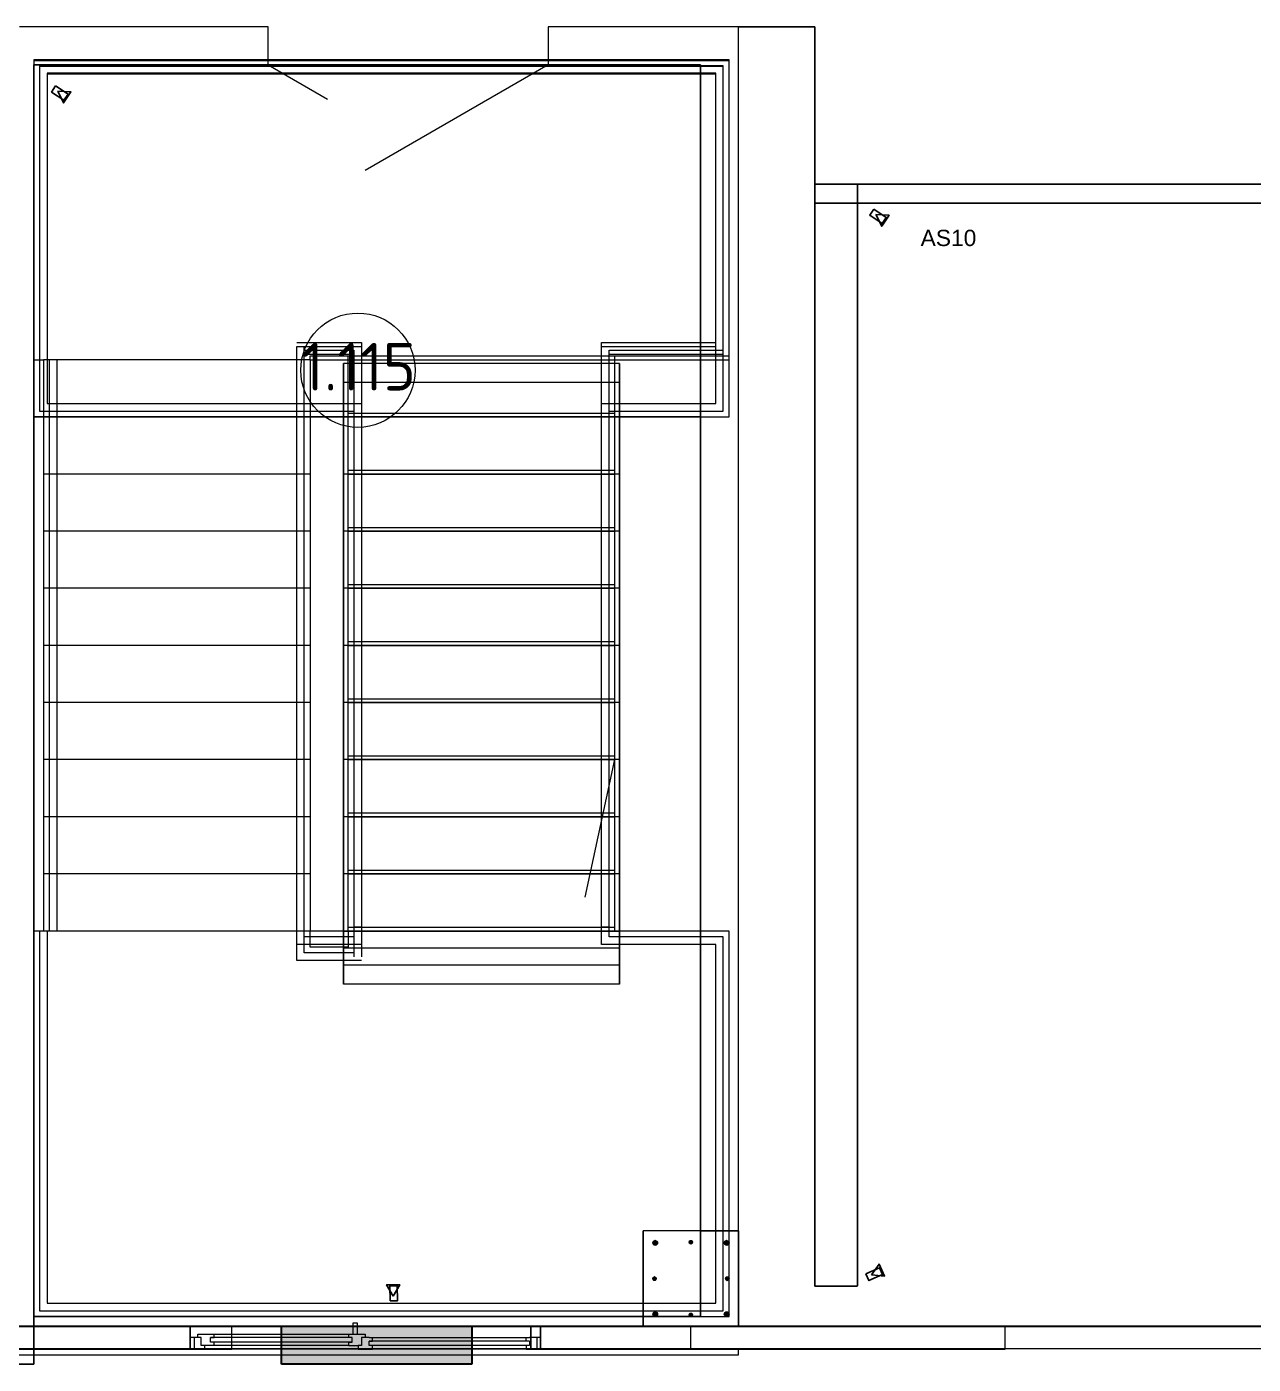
# Model space of a CAD drawing. Header units: millimetres. Extents: x -324727 to -241623, y -397163 to -324471.
# Drawn here: x -297305 to -290864, y -362123 to -355098 of the extents above; entities that cross this region are included whole.
import ezdxf

# ---------------------------------------------------------------- set-up
doc = ezdxf.new("R2010")
doc.units = ezdxf.units.MM
doc.linetypes.add('Сверху', pattern=[3.96875, 2.38125, -1.5875])
for name, color, linetype, lineweight in [('_ Окна', 7, 'Continuous', 18), ('Арматура', 7, 'Continuous', 9), ('Двери', 7, 'Continuous', 9), ('Лестницы', 7, 'Continuous', 9), ('Марки помещений', 7, 'Continuous', 18), ('Несущие колонны', 7, 'Continuous', 9), ('Обобщенные модели', 7, 'Continuous', 9), ('Ограждение', 7, 'Continuous', 9), ('Окна', 7, 'Continuous', 9), ('Перекрытие', 7, 'Continuous', 9), ('Стены внутренние', 7, 'Continuous', 9), ('Стены наружные', 7, 'Continuous', 9), ('Части', 7, 'Continuous', 9)]:
    doc.layers.add(name, color=color, linetype=linetype, lineweight=lineweight)
doc.layers.add('СКУД', color=210, linetype='Continuous')
doc.styles.add('GOST Common_2', font='GOST Common.ttf', dxfattribs={"height": 250})
doc.styles.get("Standard").update_dxf_attribs({"font": 'arial.ttf'})
doc.dimstyles.new('ISO-25', dxfattribs={"dimtxt": 2.5, "dimasz": 2.5, "dimexe": 1.25, "dimexo": 0.625, "dimtad": 1, "dimtxsty": 'Standard', "dimcen": 2.5, "dimadec": 0, "dimazin": 0, "dimtfac": 1, "dimtmove": 0, "dimatfit": 3, "dimfxl": 1, "dimarcsym": 0})

# ---------------------------------------------------------------- blocks, each defined once
blk = doc.blocks.new('Металлические противопожарные дверные блоки двупольные - 2100х1470_EI30_ правая-4867585-АБЧ на отметке _8_100')
at = {"layer": 'Двери', "lineweight": 18}
for p, q in [((-735, 100), (226.3, 655)), ((735, 100), (423.2, 280))]:
    blk.add_line(p, q, dxfattribs=at)
blk = doc.blocks.new('Ограждение - Ограждение-5077671-АБЧ на отметке _8_100')
at = {"layer": 'Ограждение'}
for p, q in [((270746.3, 43370), (270746.3, 41555.4)), ((274336.3, 43370), (270746.3, 43370)), ((270746.3, 43370), (270746.3, 42123.9)), ((274336.3, 43370), (270746.3, 43370)), ((270746.3, 43365.4), (270746.3, 42123.9)), ((274336.3, 43365.4), (270746.3, 43365.4)), ((274336.3, 41555.4), (274336.3, 43370)), ((274336.3, 41855.4), (274336.3, 43370)), ((274336.3, 41875.4), (274336.3, 43365.4)), ((270786.3, 43330), (270786.3, 41595.4)), ((274296.3, 43330), (270786.3, 43330)), ((270786.3, 43330), (270786.3, 42123.9)), ((274296.3, 43330), (270786.3, 43330)), ((270786.3, 43325.4), (270786.3, 42123.9)), ((274296.3, 43325.4), (270786.3, 43325.4)), ((274296.3, 41595.4), (274296.3, 43330)), ((274296.3, 41895.4), (274296.3, 43330)), ((274296.3, 41915.4), (274296.3, 43325.4)), ((270746.3, 42123.9), (270746.3, 41825.4)), ((270746.3, 42123.9), (270746.3, 41825.4)), ((270786.3, 42123.9), (270786.3, 41825.4)), ((270786.3, 42123.9), (270786.3, 41825.4)), ((272096.3, 41915.4), (272436.3, 41915.4)), ((272096.3, 41825.4), (272096.3, 41895.4)), ((272096.3, 41895.4), (272436.3, 41895.4)), ((272096.3, 38825.4), (272096.3, 41895.4)), ((272136.3, 41825.4), (272136.3, 41895.4)), ((272136.3, 41875.4), (272396.3, 41875.4)), ((272396.3, 41875.4), (272396.3, 41845.4)), ((272436.3, 41915.4), (272436.3, 41845.4)), ((272436.3, 41895.4), (272436.3, 41825.4)), ((273696.3, 41915.4), (274296.3, 41915.4)), ((273696.3, 41845.4), (273696.3, 41915.4)), ((273696.3, 41895.4), (274296.3, 41895.4)), ((273696.3, 41825.4), (273696.3, 41895.4)), ((273736.3, 41875.4), (274336.3, 41875.4)), ((273736.3, 41845.4), (273736.3, 41875.4)), ((270796.3, 41825.4), (270796.3, 38825.4)), ((270796.3, 41825.4), (270796.3, 38825.4)), ((270836.3, 41825.4), (270836.3, 38825.4)), ((270836.3, 41825.4), (270836.3, 38825.4)), ((272096.3, 38825.4), (272096.3, 41825.4)), ((272136.3, 41855.4), (272396.3, 41855.4)), ((272136.3, 38825.4), (272136.3, 41855.4)), ((272136.3, 38825.4), (272136.3, 41825.4)), ((272396.3, 41855.4), (272396.3, 41825.4)), ((272396.3, 41845.4), (272396.3, 38845.4)), ((272396.3, 41825.4), (272396.3, 38795.4)), ((272436.3, 41845.4), (272436.3, 38845.4)), ((272436.3, 41825.4), (272436.3, 38755.4)), ((273696.3, 38845.4), (273696.3, 41845.4)), ((273696.3, 38755.4), (273696.3, 41825.4)), ((273736.3, 41855.4), (274336.3, 41855.4)), ((273736.3, 41825.4), (273736.3, 41855.4)), ((273736.3, 38845.4), (273736.3, 41845.4)), ((273736.3, 38795.4), (273736.3, 41825.4)), ((270786.3, 41595.4), (272436.3, 41595.4)), ((272436.3, 41595.4), (272436.3, 41525.4)), ((273696.3, 41595.4), (274296.3, 41595.4)), ((273696.3, 41525.4), (273696.3, 41595.4)), ((270746.3, 41555.4), (272396.3, 41555.4)), ((272396.3, 41555.4), (272396.3, 41525.4)), ((272396.3, 41525.4), (272396.3, 38825.4)), ((272436.3, 41525.4), (272436.3, 38825.4)), ((273696.3, 38755.4), (273696.3, 41525.4)), ((273736.3, 41555.4), (274336.3, 41555.4)), ((273736.3, 41525.4), (273736.3, 41555.4)), ((273736.3, 38795.4), (273736.3, 41525.4)), ((270746.3, 38825.4), (270746.3, 36830)), ((270746.3, 38825.4), (270746.3, 36830)), ((270786.3, 38825.4), (270786.3, 36870)), ((270786.3, 38825.4), (270786.3, 36870)), ((272096.3, 38755.4), (272096.3, 38825.4)), ((272096.3, 38670), (272096.3, 38825.4)), ((272136.3, 38795.4), (272136.3, 38825.4)), ((272136.3, 38710), (272136.3, 38825.4)), ((272396.3, 38795.4), (272136.3, 38795.4)), ((272436.3, 38845.4), (272396.3, 38845.4)), ((272396.3, 38825.4), (272396.3, 38690)), ((272436.3, 38825.4), (272436.3, 38690)), ((273736.3, 38845.4), (273696.3, 38845.4)), ((274336.3, 38795.4), (273736.3, 38795.4)), ((274336.3, 38795.4), (273736.3, 38795.4)), ((274336.3, 36830), (274336.3, 38795.4)), ((274336.3, 36830), (274336.3, 38795.4)), ((272436.3, 38755.4), (272096.3, 38755.4)), ((272396.3, 38710), (272136.3, 38710)), ((274296.3, 38755.4), (273696.3, 38755.4)), ((274296.3, 38755.4), (273696.3, 38755.4)), ((274296.3, 36870), (274296.3, 38755.4)), ((274296.3, 36870), (274296.3, 38755.4)), ((272436.3, 38670), (272096.3, 38670)), ((270746.3, 36830), (274336.3, 36830)), ((270746.3, 36830), (274336.3, 36830)), ((270786.3, 36870), (274296.3, 36870)), ((270786.3, 36870), (274296.3, 36870))]:
    blk.add_line(p, q, dxfattribs=at)
blk = doc.blocks.new('окна_rehau_двупольное - ОК_1500х1800 _створка поворотно-откидная и глухое_-6071451-АБЧ на отметке _8_100')
at = {"layer": '_ Окна'}
for p, q in [((-844, 60), (-920, 60)), ((-920, 60), (-920, 0)), ((-920, 0), (-862, 0)), ((-862, 18), (-862, 42)), ((-862, 42), (-844, 42)), ((-862, 18), (-862, 42)), ((-862, 42), (-20, 42)), ((-862, 18), (-20, 18)), ((-862, 18), (-844, 18)), ((-844, 0), (-862, 0)), ((-844, 42), (-844, 60)), ((-844, 18), (-844, 0)), ((38, 60), (-38, 60)), ((-38, 60), (-38, 42)), ((-38, 42), (-20, 42)), ((-38, 18), (-38, 0)), ((-20, 18), (-38, 18)), ((-20, 0), (-38, 0)), ((-20, 42), (-20, 18)), ((-20, 42), (-20, 18)), ((-20, 0), (20, 0)), ((2, -18), (2, 0)), ((2, 0), (20, 0)), ((20, 18), (20, 42)), ((20, 42), (38, 42)), ((20, 0), (20, 42)), ((38, 42), (38, 60)), ((87, 42), (38, 42)), ((69, 24), (69, 0)), ((87, 24), (69, 24)), ((69, 24), (813, 24)), ((69, 0), (87, 0)), ((69, 0), (813, 0)), ((87, 42), (87, 24)), ((87, 0), (87, -18)), ((795, 42), (795, 24)), ((795, 42), (844, 42)), ((795, 24), (813, 24)), ((795, 0), (795, -18)), ((813, 0), (795, 0)), ((813, 24), (813, 0)), ((844, 60), (844, 42)), ((920, 60), (844, 60)), ((844, 42), (862, 42)), ((862, 42), (862, 18)), ((862, 42), (862, 0)), ((862, 0), (920, 0)), ((862, 0), (880, 0)), ((880, 0), (880, -18)), ((920, 0), (920, 60)), ((87, -18), (2, -18)), ((880, -18), (795, -18))]:
    blk.add_line(p, q, dxfattribs=at)
at = {"layer": 'Окна'}
for p, q in [((-900, 0), (-900, 60)), ((-844, 60), (-38, 60)), ((-38, 0), (-844, 0)), ((38, 60), (844, 60)), ((87, 42), (795, 42)), ((900, 0), (900, 60)), ((43.5, -78), (43.5, -18)), ((63.5, -18), (63.5, -78)), ((795, -18), (87, -18)), ((63.5, -78), (43.5, -78))]:
    blk.add_line(p, q, dxfattribs=at)
blk = doc.blocks.new('ADSK_КолоннаНесущая_Бетон_Консоль_Крайняя_ГОСТ 25628-90 - 500х500-1786713-АБЧ на отметке _8_100')
at = {"layer": 'Несущие колонны'}
for p, q in [((250, 250), (-250, 250)), ((-250, 250), (-250, -250)), ((-250, 250), (-250, -250)), ((250, 250), (-250, 250)), ((250, -250), (250, 250)), ((250, 250), (250, -250)), ((-250, -250), (250, -250)), ((-250, -250), (250, -250))]:
    blk.add_line(p, q, dxfattribs=at)
blk = doc.blocks.new('Лестницы 3 - Лестницы 1-1749915-АБЧ на отметке _8_100')
at = {"layer": 'Лестницы'}
for p, q in [((278341.3, 41545.4), (278341.3, 41825.4)), ((278341.3, 41825.4), (278341.3, 41725.4)), ((279791.3, 41825.4), (278341.3, 41825.4)), ((279791.3, 41825.4), (278341.3, 41825.4)), ((279791.3, 41725.4), (279791.3, 41825.4)), ((279791.3, 41825.4), (279791.3, 41545.4)), ((278341.3, 41725.4), (278341.3, 38755.4)), ((279791.3, 41725.4), (278341.3, 41725.4)), ((279791.3, 41725.4), (278341.3, 41725.4)), ((279791.3, 38755.4), (279791.3, 41725.4)), ((278341.3, 41245.4), (278341.3, 41545.4)), ((279791.3, 41545.4), (278341.3, 41545.4)), ((279791.3, 41545.4), (278341.3, 41545.4)), ((279791.3, 41545.4), (279791.3, 41245.4)), ((278341.3, 40945.4), (278341.3, 41245.4)), ((279791.3, 41245.4), (278341.3, 41245.4)), ((279791.3, 41245.4), (278341.3, 41245.4)), ((279791.3, 41245.4), (279791.3, 40945.4)), ((278341.3, 40645.4), (278341.3, 40945.4)), ((279791.3, 40945.4), (278341.3, 40945.4)), ((279791.3, 40945.4), (278341.3, 40945.4)), ((279791.3, 40945.4), (279791.3, 40645.4)), ((278341.3, 40345.4), (278341.3, 40645.4)), ((279791.3, 40645.4), (278341.3, 40645.4)), ((279791.3, 40645.4), (278341.3, 40645.4)), ((279791.3, 40645.4), (279791.3, 40345.4)), ((278341.3, 40045.4), (278341.3, 40345.4)), ((279791.3, 40345.4), (278341.3, 40345.4)), ((279791.3, 40345.4), (278341.3, 40345.4)), ((279791.3, 40345.4), (279791.3, 40045.4)), ((278341.3, 39745.4), (278341.3, 40045.4)), ((279791.3, 40045.4), (278341.3, 40045.4)), ((279791.3, 40045.4), (278341.3, 40045.4)), ((279791.3, 40045.4), (279791.3, 39745.4)), ((278341.3, 39445.4), (278341.3, 39745.4)), ((279791.3, 39745.4), (278341.3, 39745.4)), ((279791.3, 39745.4), (278341.3, 39745.4)), ((279791.3, 39745.4), (279791.3, 39445.4)), ((278341.3, 39145.4), (278341.3, 39445.4)), ((279791.3, 39445.4), (278341.3, 39445.4)), ((279791.3, 39445.4), (278341.3, 39445.4)), ((279791.3, 39445.4), (279791.3, 39145.4)), ((278341.3, 38845.4), (278341.3, 39145.4)), ((279791.3, 39145.4), (278341.3, 39145.4)), ((279791.3, 39145.4), (278341.3, 39145.4)), ((279791.3, 39145.4), (279791.3, 38845.4)), ((278341.3, 38565.4), (278341.3, 38845.4)), ((278341.3, 38845.4), (279791.3, 38845.4)), ((279791.3, 38845.4), (278341.3, 38845.4)), ((279791.3, 38845.4), (279791.3, 38565.4)), ((278341.3, 38755.4), (278341.3, 38665.4)), ((279791.3, 38755.4), (278341.3, 38755.4)), ((279791.3, 38665.4), (279791.3, 38755.4)), ((278341.3, 38665.4), (278341.3, 38565.4)), ((279791.3, 38665.4), (278341.3, 38665.4)), ((279791.3, 38665.4), (278341.3, 38665.4)), ((279791.3, 38565.4), (279791.3, 38665.4)), ((279791.3, 38565.4), (278341.3, 38565.4)), ((279791.3, 38565.4), (278341.3, 38565.4))]:
    blk.add_line(p, q, dxfattribs=at)
blk = doc.blocks.new('ADSK_ОтверстиеПрямоугольное_отУровня - Этаж 1_0_000-2237300-АБЧ на отметке _8_100')
at = {"layer": 'Обобщенные модели'}
blk.add_hatch(color=256, dxfattribs=at).paths.add_polyline_path([(-379.7, 100), (-379.7, -100), (620.3, -100), (620.3, 100)])
at = {"layer": 'Обобщенные модели', "lineweight": 30}
for p, q in [((-379.7, -100), (-379.7, 100)), ((-379.7, 100), (620.3, 100)), ((620.3, 100), (620.3, -100)), ((620.3, -100), (-379.7, -100))]:
    blk.add_line(p, q, dxfattribs=at)
blk = doc.blocks.new('em_Марка_Помещение - Номер-3469094-АБЧ на отметке _8_100')
at = {"layer": 'Марки помещений'}
blk.add_circle((0, 0), 3, dxfattribs=at)
blk = doc.blocks.new('*D97')
at = {"color": 0, "lineweight": -2, "transparency": 16777216}
for p, q in [((-293166.4, -355925.5), (-292941.6, -355925.5)), ((-292942.8, -355928), (-292942.8, -361710.7)), ((-293166.4, -361713.2), (-292941.6, -361713.2))]:
    blk.add_line(p, q, dxfattribs=at)
at = {"color": 0, "transparency": 16777216}
for points in [[(-292943.2, -355928), (-292942.4, -355928), (-292942.8, -355925.5)], [(-292943.2, -361710.7), (-292942.4, -361710.7), (-292942.8, -361713.2)]]:
    blk.add_solid(points, dxfattribs=at)
at = {"layer": 'Defpoints', "color": 0, "transparency": 16777216}
for p in [(-293167, -355925.5), (-293167, -361713.2), (-292942.8, -361713.2)]:
    blk.add_point(p, dxfattribs=at)
at = {"color": 0, "transparency": 16777216, "insert": (-292944.9, -358819.3), "char_height": 2.5, "attachment_point": 5, "rotation": 90}
blk.add_mtext('5787,65', dxfattribs=at)

msp = doc.modelspace()

# ---------------------------------------------------------------- hatches: boundary and pattern name
at = {"layer": 'Арматура', "lineweight": 18, "true_color": 0xffbf00}
h = msp.add_hatch(color=40, dxfattribs=at)
edge = h.paths.add_edge_path()
edge.add_arc((-294004.502, -361485.476), 12.5, 0, 360)
for points in [[(-294004.502, -361497.976), (-293993.677, -361491.726), (-293993.677, -361479.226), (-294004.502, -361472.976), (-294015.328, -361479.226), (-294015.328, -361491.726)], [(-293629.502, -361497.976), (-293618.677, -361491.726), (-293618.677, -361479.226), (-293629.502, -361472.976), (-293640.328, -361479.226), (-293640.328, -361491.726)], [(-294004.502, -361872.976), (-293993.677, -361866.726), (-293993.677, -361854.226), (-294004.502, -361847.976), (-294015.328, -361854.226), (-294015.328, -361866.726)], [(-293635.752, -361871.302), (-293623.252, -361871.302), (-293617.003, -361860.476), (-293623.252, -361849.651), (-293635.752, -361849.651), (-293642.002, -361860.476)]]:
    msp.add_hatch(color=40, dxfattribs=at).paths.add_polyline_path(points)
at = {"layer": 'Арматура', "lineweight": 18, "true_color": 0x00751e}
h = msp.add_hatch(color=106, dxfattribs=at)
edge = h.paths.add_edge_path()
edge.add_arc((-293817.252, -361481.976), 9, 0, 360)
for points in [[(-293817.252, -361490.976), (-293808.693, -361484.757), (-293811.962, -361474.695), (-293822.543, -361474.695), (-293825.812, -361484.757)], [(-294013.293, -361680.667), (-294002.712, -361680.667), (-293999.443, -361670.605), (-294008.002, -361664.386), (-294016.562, -361670.605)], [(-293626.002, -361682.386), (-293617.443, -361676.167), (-293620.712, -361666.105), (-293631.293, -361666.105), (-293634.562, -361676.167)], [(-293817.252, -361872.976), (-293808.693, -361866.757), (-293811.962, -361856.695), (-293822.543, -361856.695), (-293825.812, -361866.757)]]:
    msp.add_hatch(color=106, dxfattribs=at).paths.add_polyline_path(points)
at = {"layer": 'Арматура', "lineweight": 18, "true_color": 0xffbf00}
h = msp.add_hatch(color=40, dxfattribs=at)
edge = h.paths.add_edge_path()
edge.add_arc((-293629.502, -361485.476), 12.5, 0, 360)
at = {"layer": 'Арматура', "lineweight": 18, "true_color": 0x00751e}
h = msp.add_hatch(color=106, dxfattribs=at)
edge = h.paths.add_edge_path()
edge.add_arc((-294008.002, -361673.386), 9, 0, 360)
h = msp.add_hatch(color=106, dxfattribs=at)
edge = h.paths.add_edge_path()
edge.add_arc((-293626.002, -361673.386), 9, 0, 360)
at = {"layer": 'Арматура', "lineweight": 18, "true_color": 0xffbf00}
h = msp.add_hatch(color=40, dxfattribs=at)
edge = h.paths.add_edge_path()
edge.add_arc((-294004.502, -361860.476), 12.5, 0, 360)
at = {"layer": 'Арматура', "lineweight": 18, "true_color": 0x00751e}
h = msp.add_hatch(color=106, dxfattribs=at)
edge = h.paths.add_edge_path()
edge.add_arc((-293817.252, -361863.976), 9, 0, 360)
at = {"layer": 'Арматура', "lineweight": 18, "true_color": 0xffbf00}
h = msp.add_hatch(color=40, dxfattribs=at)
edge = h.paths.add_edge_path()
edge.add_arc((-293629.502, -361860.476), 12.5, 0, 360)

# ---------------------------------------------------------------- linework, layer by layer
for p, q in [((-293567.003, -355098.376), (-293167.003, -355098.376)), ((-293167.003, -355098.376), (-293167.003, -361713.169)), ((-288592.176, -355925.515), (-293167.003, -355925.515)), ((-293167.003, -355925.515), (-293167.003, -355925.515, -100)), ((-293167.003, -355925.515, -100), (-293167.003, -356025.515, -100)), ((-293167.003, -356025.515, -100), (-286348.41, -356025.515, -100)), ((-293567.003, -361922.976), (-293567.003, -361922.976, 1500)), ((-293567.003, -361922.976, 1500), (-278637.495, -361922.976, 1500))]:
    msp.add_line(p, q)
at = {"layer": 'Арматура', "color": 40, "lineweight": 18, "true_color": 0xffbf00}
for p, q in [((-294004.502, -361472.976), (-294015.328, -361479.226)), ((-294015.328, -361479.226), (-294015.328, -361491.726)), ((-293993.677, -361479.226), (-294004.502, -361472.976)), ((-293993.677, -361491.726), (-293993.677, -361479.226)), ((-293629.502, -361472.976), (-293640.328, -361479.226)), ((-293640.328, -361479.226), (-293640.328, -361491.726)), ((-293618.677, -361479.226), (-293629.502, -361472.976)), ((-293618.677, -361491.726), (-293618.677, -361479.226)), ((-294015.328, -361491.726), (-294004.502, -361497.976)), ((-294004.502, -361497.976), (-293993.677, -361491.726)), ((-293640.328, -361491.726), (-293629.502, -361497.976)), ((-293629.502, -361497.976), (-293618.677, -361491.726)), ((-294004.502, -361847.976), (-294015.328, -361854.226)), ((-294015.328, -361854.226), (-294015.328, -361866.726)), ((-294015.328, -361866.726), (-294004.502, -361872.976)), ((-293993.677, -361854.226), (-294004.502, -361847.976)), ((-294004.502, -361872.976), (-293993.677, -361866.726)), ((-293993.677, -361866.726), (-293993.677, -361854.226)), ((-293635.752, -361849.651), (-293642.002, -361860.476)), ((-293642.002, -361860.476), (-293635.752, -361871.302)), ((-293623.252, -361849.651), (-293635.752, -361849.651)), ((-293635.752, -361871.302), (-293623.252, -361871.302)), ((-293617.003, -361860.476), (-293623.252, -361849.651)), ((-293623.252, -361871.302), (-293617.003, -361860.476))]:
    msp.add_line(p, q, dxfattribs=at)
at = {"layer": 'Арматура', "color": 106, "lineweight": 18, "true_color": 0x00751e}
for p, q in [((-293822.543, -361474.695), (-293825.812, -361484.757)), ((-293825.812, -361484.757), (-293817.252, -361490.976)), ((-293811.962, -361474.695), (-293822.543, -361474.695)), ((-293817.252, -361490.976), (-293808.693, -361484.757)), ((-293808.693, -361484.757), (-293811.962, -361474.695)), ((-294008.002, -361664.386), (-294016.562, -361670.605)), ((-294016.562, -361670.605), (-294013.293, -361680.667)), ((-294013.293, -361680.667), (-294002.712, -361680.667)), ((-293999.443, -361670.605), (-294008.002, -361664.386)), ((-294002.712, -361680.667), (-293999.443, -361670.605)), ((-293631.293, -361666.105), (-293634.562, -361676.167)), ((-293634.562, -361676.167), (-293626.002, -361682.386)), ((-293620.712, -361666.105), (-293631.293, -361666.105)), ((-293626.002, -361682.386), (-293617.443, -361676.167)), ((-293617.443, -361676.167), (-293620.712, -361666.105)), ((-293822.543, -361856.695), (-293825.812, -361866.757)), ((-293825.812, -361866.757), (-293817.252, -361872.976)), ((-293811.962, -361856.695), (-293822.543, -361856.695)), ((-293817.252, -361872.976), (-293808.693, -361866.757)), ((-293808.693, -361866.757), (-293811.962, -361856.695))]:
    msp.add_line(p, q, dxfattribs=at)
at = {"layer": 'Арматура', "color": 40, "lineweight": 18, "true_color": 0xffbf00}
for centre in [(-294004.502, -361485.476), (-293629.502, -361485.476), (-294004.502, -361860.476), (-293629.502, -361860.476)]:
    msp.add_circle(centre, 12.5, dxfattribs=at)
at = {"layer": 'Арматура', "color": 106, "lineweight": 18, "true_color": 0x00751e}
for centre in [(-293817.252, -361481.976), (-294008.002, -361673.386), (-293626.002, -361673.386), (-293817.252, -361863.976)]:
    msp.add_circle(centre, 9, dxfattribs=at)
at = {"layer": 'Лестницы'}
for p, q in [((-297267.002, -355272.976), (-297267.002, -357147.576)), ((-293617.003, -355272.976), (-297267.002, -355272.976)), ((-297267.002, -355272.976), (-297267.002, -356847.576)), ((-293617.003, -355272.976), (-297267.002, -355272.976)), ((-297267.002, -355277.576), (-297267.002, -356847.576)), ((-293617.003, -355277.576), (-297267.002, -355277.576)), ((-293617.003, -357147.576), (-293617.003, -355272.976)), ((-293617.003, -356847.576), (-293617.003, -355272.976)), ((-293617.003, -356827.576), (-293617.003, -355277.576)), ((-297267.002, -356847.576), (-297217.002, -356847.576)), ((-297267.002, -356847.576), (-297217.002, -356847.576)), ((-295817.002, -356847.576), (-297217.002, -356847.576)), ((-295817.002, -356847.576), (-297217.002, -356847.576)), ((-297217.002, -356847.576), (-297217.002, -357147.576)), ((-297217.002, -356847.576), (-297217.002, -357147.576)), ((-295817.002, -356827.576), (-295617.002, -356827.576)), ((-295817.002, -356847.576), (-295817.002, -356827.576)), ((-295817.002, -356847.576), (-295617.002, -356847.576)), ((-295817.002, -356847.576), (-295817.002, -357147.576)), ((-295817.002, -356847.576), (-295817.002, -357147.576)), ((-295617.002, -356827.576), (-294217.002, -356827.576)), ((-295617.002, -357127.576), (-295617.002, -356827.576)), ((-295617.002, -356847.576), (-294217.002, -356847.576)), ((-295617.002, -357147.576), (-295617.002, -356847.576)), ((-294217.002, -356827.576), (-293617.003, -356827.576)), ((-294217.002, -357127.576), (-294217.002, -356827.576)), ((-294217.002, -356847.576), (-293617.003, -356847.576)), ((-294217.002, -357147.576), (-294217.002, -356847.576)), ((-295617.002, -357427.576), (-295617.002, -357127.576)), ((-295617.002, -357127.576), (-294217.002, -357127.576)), ((-294217.002, -357427.576), (-294217.002, -357127.576)), ((-297267.002, -357147.576), (-295617.002, -357147.576)), ((-297217.002, -357147.576), (-297217.002, -357447.576)), ((-297217.002, -357147.576), (-297217.002, -357447.576)), ((-295817.002, -357147.576), (-297217.002, -357147.576)), ((-295817.002, -357147.576), (-297217.002, -357147.576)), ((-295817.002, -357147.576), (-295817.002, -357447.576)), ((-295817.002, -357147.576), (-295817.002, -357447.576)), ((-295617.002, -357147.576), (-294217.002, -357147.576)), ((-295617.002, -357447.576), (-295617.002, -357147.576)), ((-295617.002, -357447.576), (-295617.002, -357147.576)), ((-295617.002, -357147.576), (-294217.002, -357147.576)), ((-294217.002, -357147.576), (-293617.003, -357147.576)), ((-294217.002, -357447.576), (-294217.002, -357147.576)), ((-294217.002, -357447.576), (-294217.002, -357147.576)), ((-297217.002, -357447.576), (-297217.002, -357747.576)), ((-297217.002, -357447.576), (-297217.002, -357747.576)), ((-295817.002, -357447.576), (-297217.002, -357447.576)), ((-295817.002, -357447.576), (-297217.002, -357447.576)), ((-295817.002, -357447.576), (-295817.002, -357747.576)), ((-295817.002, -357447.576), (-295817.002, -357747.576)), ((-295617.002, -357727.576), (-295617.002, -357427.576)), ((-295617.002, -357427.576), (-294217.002, -357427.576)), ((-295617.002, -357747.576), (-295617.002, -357447.576)), ((-295617.002, -357747.576), (-295617.002, -357447.576)), ((-295617.002, -357447.576), (-294217.002, -357447.576)), ((-295617.002, -357447.576), (-294217.002, -357447.576)), ((-294217.002, -357727.576), (-294217.002, -357427.576)), ((-294217.002, -357747.576), (-294217.002, -357447.576)), ((-294217.002, -357747.576), (-294217.002, -357447.576)), ((-297217.002, -357747.576), (-297217.002, -358047.576)), ((-297217.002, -357747.576), (-297217.002, -358047.576)), ((-295817.002, -357747.576), (-297217.002, -357747.576)), ((-295817.002, -357747.576), (-297217.002, -357747.576)), ((-295817.002, -357747.576), (-295817.002, -358047.576)), ((-295817.002, -357747.576), (-295817.002, -358047.576)), ((-295617.002, -358027.576), (-295617.002, -357727.576)), ((-295617.002, -357727.576), (-294217.002, -357727.576)), ((-295617.002, -358047.576), (-295617.002, -357747.576)), ((-295617.002, -358047.576), (-295617.002, -357747.576)), ((-295617.002, -357747.576), (-294217.002, -357747.576)), ((-295617.002, -357747.576), (-294217.002, -357747.576)), ((-294217.002, -358027.576), (-294217.002, -357727.576)), ((-294217.002, -358047.576), (-294217.002, -357747.576)), ((-294217.002, -358047.576), (-294217.002, -357747.576)), ((-295617.002, -358327.576), (-295617.002, -358027.576)), ((-295617.002, -358027.576), (-294217.002, -358027.576)), ((-294217.002, -358327.576), (-294217.002, -358027.576)), ((-297217.002, -358047.576), (-297217.002, -358347.576)), ((-297217.002, -358047.576), (-297217.002, -358347.576)), ((-295817.002, -358047.576), (-297217.002, -358047.576)), ((-295817.002, -358047.576), (-297217.002, -358047.576)), ((-295817.002, -358047.576), (-295817.002, -358347.576)), ((-295817.002, -358047.576), (-295817.002, -358347.576)), ((-295617.002, -358347.576), (-295617.002, -358047.576)), ((-295617.002, -358347.576), (-295617.002, -358047.576)), ((-295617.002, -358047.576), (-294217.002, -358047.576)), ((-295617.002, -358047.576), (-294217.002, -358047.576)), ((-294217.002, -358347.576), (-294217.002, -358047.576)), ((-294217.002, -358347.576), (-294217.002, -358047.576)), ((-297217.002, -358347.576), (-297217.002, -358647.576)), ((-297217.002, -358347.576), (-297217.002, -358647.576)), ((-295817.002, -358347.576), (-297217.002, -358347.576)), ((-295817.002, -358347.576), (-297217.002, -358347.576)), ((-295817.002, -358347.576), (-295817.002, -358647.576)), ((-295817.002, -358347.576), (-295817.002, -358647.576)), ((-295617.002, -358627.576), (-295617.002, -358327.576)), ((-295617.002, -358327.576), (-294217.002, -358327.576)), ((-295617.002, -358647.576), (-295617.002, -358347.576)), ((-295617.002, -358647.576), (-295617.002, -358347.576)), ((-295617.002, -358347.576), (-294217.002, -358347.576)), ((-295617.002, -358347.576), (-294217.002, -358347.576)), ((-294217.002, -358627.576), (-294217.002, -358327.576)), ((-294217.002, -358647.576), (-294217.002, -358347.576)), ((-294217.002, -358647.576), (-294217.002, -358347.576)), ((-297217.002, -358647.576), (-297217.002, -358947.576)), ((-297217.002, -358647.576), (-297217.002, -358947.576)), ((-295817.002, -358647.576), (-297217.002, -358647.576)), ((-295817.002, -358647.576), (-297217.002, -358647.576)), ((-295817.002, -358647.576), (-295817.002, -358947.576)), ((-295817.002, -358647.576), (-295817.002, -358947.576)), ((-295617.002, -358927.576), (-295617.002, -358627.576)), ((-295617.002, -358627.576), (-294217.002, -358627.576)), ((-295617.002, -358947.576), (-295617.002, -358647.576)), ((-295617.002, -358947.576), (-295617.002, -358647.576)), ((-295617.002, -358647.576), (-294217.002, -358647.576)), ((-295617.002, -358647.576), (-294217.002, -358647.576)), ((-294217.002, -358927.576), (-294217.002, -358627.576)), ((-294217.002, -358947.576), (-294217.002, -358647.576)), ((-294217.002, -358947.576), (-294217.002, -358647.576)), ((-297217.002, -358947.576), (-297217.002, -359247.576)), ((-297217.002, -358947.576), (-297217.002, -359247.576)), ((-295817.002, -358947.576), (-297217.002, -358947.576)), ((-295817.002, -358947.576), (-297217.002, -358947.576)), ((-295817.002, -358947.576), (-295817.002, -359247.576)), ((-295817.002, -358947.576), (-295817.002, -359247.576)), ((-295617.002, -359227.576), (-295617.002, -358927.576)), ((-295617.002, -358927.576), (-294217.002, -358927.576)), ((-295617.002, -359247.576), (-295617.002, -358947.576)), ((-295617.002, -359247.576), (-295617.002, -358947.576)), ((-295617.002, -358947.576), (-294217.002, -358947.576)), ((-295617.002, -358947.576), (-294217.002, -358947.576)), ((-294371.728, -359669.487), (-294217.002, -358947.576)), ((-294371.728, -359669.487), (-294217.002, -358947.576)), ((-294217.002, -359227.576), (-294217.002, -358927.576)), ((-295617.002, -359527.576), (-295617.002, -359227.576)), ((-295617.002, -359227.576), (-294217.002, -359227.576)), ((-294217.002, -359527.576), (-294217.002, -359227.576)), ((-297217.002, -359247.576), (-297217.002, -359547.576)), ((-297217.002, -359247.576), (-297217.002, -359547.576)), ((-295817.002, -359247.576), (-297217.002, -359247.576)), ((-295817.002, -359247.576), (-297217.002, -359247.576)), ((-295817.002, -359247.576), (-295817.002, -359547.576)), ((-295817.002, -359247.576), (-295817.002, -359547.576)), ((-295617.002, -359547.576), (-295617.002, -359247.576)), ((-295617.002, -359547.576), (-295617.002, -359247.576)), ((-295617.002, -359247.576), (-294217.002, -359247.576)), ((-295617.002, -359247.576), (-294217.002, -359247.576)), ((-294217.002, -359547.576), (-294217.002, -359247.576)), ((-294217.002, -359547.576), (-294217.002, -359247.576)), ((-297217.002, -359547.576), (-297217.002, -359847.576)), ((-297217.002, -359547.576), (-297217.002, -359847.576)), ((-295817.002, -359547.576), (-297217.002, -359547.576)), ((-295817.002, -359547.576), (-297217.002, -359547.576)), ((-295817.002, -359547.576), (-295817.002, -359847.576)), ((-295817.002, -359547.576), (-295817.002, -359847.576)), ((-295617.002, -359827.576), (-295617.002, -359527.576)), ((-295617.002, -359527.576), (-294217.002, -359527.576)), ((-295617.002, -359847.576), (-295617.002, -359547.576)), ((-295617.002, -359847.576), (-295617.002, -359547.576)), ((-295617.002, -359547.576), (-294217.002, -359547.576)), ((-295617.002, -359547.576), (-294217.002, -359547.576)), ((-294217.002, -359827.576), (-294217.002, -359527.576)), ((-294217.002, -359847.576), (-294217.002, -359547.576)), ((-294217.002, -359847.576), (-294217.002, -359547.576)), ((-297267.002, -359847.576), (-297267.002, -361872.976)), ((-297217.002, -359847.576), (-297267.002, -359847.576)), ((-297267.002, -359847.576), (-297267.002, -361872.976)), ((-297217.002, -359847.576), (-297267.002, -359847.576)), ((-295817.002, -359847.576), (-297217.002, -359847.576)), ((-295817.002, -359847.576), (-297217.002, -359847.576)), ((-295817.002, -359932.976), (-295817.002, -359847.576)), ((-295617.002, -359847.576), (-295817.002, -359847.576)), ((-295617.002, -359827.576), (-294217.002, -359827.576)), ((-295617.002, -359847.576), (-295617.002, -359932.976)), ((-295617.002, -359847.576), (-294217.002, -359847.576)), ((-295617.002, -359847.576), (-294217.002, -359847.576)), ((-293617.003, -359847.576), (-294217.002, -359847.576)), ((-293617.003, -359847.576), (-294217.002, -359847.576)), ((-293617.003, -361872.976), (-293617.003, -359847.576)), ((-293617.003, -361872.976), (-293617.003, -359847.576)), ((-295617.002, -359932.976), (-295817.002, -359932.976)), ((-297267.002, -361872.976), (-293617.003, -361872.976)), ((-297267.002, -361872.976), (-293617.003, -361872.976))]:
    msp.add_line(p, q, dxfattribs=at)
at = {"layer": 'Лестницы', "linetype": 'Сверху'}
for p, q in [((-295817.002, -356847.576), (-297217.002, -356847.576)), ((-295817.002, -356847.576), (-297217.002, -356847.576)), ((-295617.002, -356827.576), (-294217.002, -356827.576)), ((-295617.002, -356847.576), (-294217.002, -356847.576)), ((-295617.002, -357127.576), (-294217.002, -357127.576)), ((-295817.002, -357147.576), (-297217.002, -357147.576)), ((-295817.002, -357147.576), (-297217.002, -357147.576)), ((-295617.002, -357147.576), (-294217.002, -357147.576)), ((-295617.002, -357147.576), (-294217.002, -357147.576)), ((-295817.002, -357447.576), (-297217.002, -357447.576)), ((-295817.002, -357447.576), (-297217.002, -357447.576)), ((-295617.002, -357427.576), (-294217.002, -357427.576)), ((-295617.002, -357447.576), (-294217.002, -357447.576)), ((-295617.002, -357447.576), (-294217.002, -357447.576)), ((-295817.002, -357747.576), (-297217.002, -357747.576)), ((-295817.002, -357747.576), (-297217.002, -357747.576)), ((-295617.002, -357727.576), (-294217.002, -357727.576)), ((-295617.002, -357747.576), (-294217.002, -357747.576)), ((-295617.002, -357747.576), (-294217.002, -357747.576)), ((-295617.002, -358027.576), (-294217.002, -358027.576)), ((-295817.002, -358047.576), (-297217.002, -358047.576)), ((-295817.002, -358047.576), (-297217.002, -358047.576)), ((-295617.002, -358047.576), (-294217.002, -358047.576)), ((-295617.002, -358047.576), (-294217.002, -358047.576)), ((-295817.002, -358347.576), (-297217.002, -358347.576)), ((-295817.002, -358347.576), (-297217.002, -358347.576)), ((-295617.002, -358327.576), (-294217.002, -358327.576)), ((-295617.002, -358347.576), (-294217.002, -358347.576)), ((-295617.002, -358347.576), (-294217.002, -358347.576)), ((-295817.002, -358647.576), (-297217.002, -358647.576)), ((-295817.002, -358647.576), (-297217.002, -358647.576)), ((-295617.002, -358627.576), (-294217.002, -358627.576)), ((-295617.002, -358647.576), (-294217.002, -358647.576)), ((-295617.002, -358647.576), (-294217.002, -358647.576)), ((-295817.002, -358947.576), (-297217.002, -358947.576)), ((-295817.002, -358947.576), (-297217.002, -358947.576)), ((-295617.002, -358927.576), (-294217.002, -358927.576)), ((-295617.002, -358947.576), (-294217.002, -358947.576)), ((-295617.002, -358947.576), (-294217.002, -358947.576)), ((-295617.002, -359227.576), (-294217.002, -359227.576)), ((-295817.002, -359247.576), (-297217.002, -359247.576)), ((-295817.002, -359247.576), (-297217.002, -359247.576)), ((-295617.002, -359247.576), (-294217.002, -359247.576)), ((-295617.002, -359247.576), (-294217.002, -359247.576)), ((-295817.002, -359547.576), (-297217.002, -359547.576)), ((-295817.002, -359547.576), (-297217.002, -359547.576)), ((-295617.002, -359527.576), (-294217.002, -359527.576)), ((-295617.002, -359547.576), (-294217.002, -359547.576)), ((-295617.002, -359547.576), (-294217.002, -359547.576)), ((-295817.002, -359847.576), (-297217.002, -359847.576)), ((-295817.002, -359847.576), (-297217.002, -359847.576)), ((-295617.002, -359827.576), (-294217.002, -359827.576)), ((-295617.002, -359847.576), (-294217.002, -359847.576)), ((-295617.002, -359847.576), (-294217.002, -359847.576))]:
    msp.add_line(p, q, dxfattribs=at)
at = {"layer": 'Перекрытие'}
for p, q in [((-297267.002, -355298.376), (-297267.002, -361872.976)), ((-293767.003, -355298.376), (-297267.002, -355298.376)), ((-297267.002, -355298.376), (-293767.003, -355298.376)), ((-297267.002, -361872.976), (-297267.002, -355298.376)), ((-293767.003, -361872.976), (-293767.003, -355298.376)), ((-293767.003, -355298.376), (-293767.003, -361872.976)), ((-293767.003, -357147.277), (-297267.002, -357147.277)), ((-297267.002, -357147.277), (-297267.002, -362122.976)), ((-297267.002, -362122.976), (-297267.002, -357147.277)), ((-297267.002, -357147.277), (-293767.003, -357147.277)), ((-293767.003, -361422.976), (-293767.003, -357147.277)), ((-293767.003, -357147.277), (-293767.003, -361422.976)), ((-293567.003, -361422.976), (-293767.003, -361422.976)), ((-293767.003, -361422.976), (-293567.003, -361422.976)), ((-293567.003, -361922.976), (-293567.003, -361422.976)), ((-293567.003, -361422.976), (-293567.003, -361922.976)), ((-297267.002, -361872.976), (-293767.003, -361872.976)), ((-293767.003, -361872.976), (-297267.002, -361872.976)), ((-297267.002, -362122.976), (-299567.002, -362122.976)), ((-299567.002, -362122.976), (-297267.002, -362122.976))]:
    msp.add_line(p, q, dxfattribs=at)
at = {"layer": 'СКУД'}
for points in [[(-297153.103, -355409.239), (-297087.89, -355452.452), (-297109.212, -355484.63), (-297174.426, -355441.418)], [(-297141.712, -355436.658), (-297110.897, -355498.545), (-297072.709, -355440.915)], [(-292856.859, -356056.613), (-292791.646, -356099.825), (-292812.968, -356132.004), (-292878.182, -356088.791)], [(-292845.468, -356084.032), (-292814.653, -356145.918), (-292776.465, -356088.288)], [(-292898.051, -361648.742), (-292826.878, -361616.269), (-292810.855, -361651.389), (-292882.028, -361683.862)], [(-292868.758, -361653.584), (-292799.939, -361660.18), (-292828.636, -361597.283)], [(-295380.573, -361765.42), (-295346.118, -361705.483), (-295415.252, -361705.612)], [(-295397.091, -361790.091), (-295397.237, -361711.86), (-295358.635, -361711.788), (-295358.489, -361790.019)]]:
    msp.add_lwpolyline(points, close=True, dxfattribs=at)
at = {"layer": 'Стены внутренние'}
for p, q in [((-297267.002, -355098.376), (-297342.002, -355098.376)), ((-296037.003, -355098.376), (-297267.002, -355098.376)), ((-296037.003, -355298.376), (-296037.003, -355098.376)), ((-293892.003, -355098.376), (-294567.003, -355098.376)), ((-294567.003, -355098.376), (-294567.003, -355298.376)), ((-293767.003, -355098.376), (-293892.003, -355098.376)), ((-293567.003, -355098.376), (-293767.003, -355098.376)), ((-293567.003, -361872.976), (-293567.003, -355098.376)), ((-297267.002, -361872.976), (-297267.002, -355298.376)), ((-297267.002, -355298.376), (-296037.003, -355298.376)), ((-294567.003, -355298.376), (-293767.003, -355298.376)), ((-293767.003, -355298.376), (-293767.003, -361872.976)), ((-293767.003, -361872.976), (-297267.002, -361872.976)), ((-293567.003, -361922.976), (-293567.003, -361872.976)), ((-297267.002, -362042.976), (-297267.002, -361922.976)), ((-297267.002, -361922.976), (-296446.253, -361922.976)), ((-296446.253, -361922.976), (-294606.253, -361922.976)), ((-294606.253, -361922.976), (-293567.003, -361922.976)), ((-296446.253, -362042.976), (-297267.002, -362042.976)), ((-294606.253, -362042.976), (-296446.253, -362042.976)), ((-293567.003, -362042.976), (-294606.253, -362042.976)), ((-293567.003, -362072.976), (-293567.003, -362042.976)), ((-297467.002, -362072.976), (-297267.002, -362072.976)), ((-297267.002, -362072.976), (-293567.003, -362072.976))]:
    msp.add_line(p, q, dxfattribs=at)
at = {"layer": 'Стены наружные'}
for p, q in [((-297267.002, -361922.976), (-324727.003, -361922.976)), ((-296446.253, -361922.976), (-297267.002, -361922.976)), ((-296446.253, -362042.976), (-296446.253, -361922.976)), ((-296446.253, -361922.976), (-294606.253, -361922.976)), ((-296446.253, -361922.976), (-296446.253, -362042.976)), ((-293567.003, -361922.976), (-294606.253, -361922.976)), ((-294606.253, -361922.976), (-294606.253, -362042.976)), ((-294606.253, -361922.976), (-294606.253, -362042.976)), ((-299497.003, -362042.976), (-297267.002, -362042.976)), ((-297267.002, -362042.976), (-296446.253, -362042.976)), ((-294606.253, -362042.976), (-296446.253, -362042.976)), ((-294606.253, -362042.976), (-293567.003, -362042.976))]:
    msp.add_line(p, q, dxfattribs=at)
at = {"layer": 'Части'}
for p, q in [((-296446.253, -361922.976), (-324727.003, -361922.976)), ((-324727.003, -361923.976), (-296446.253, -361923.976)), ((-296446.253, -361923.976), (-324727.003, -361923.976)), ((-296227.003, -361922.976), (-297597.003, -361922.976)), ((-297597.003, -361923.976), (-296227.003, -361923.976)), ((-296227.003, -361923.976), (-297597.003, -361923.976)), ((-296446.253, -361923.976), (-296446.253, -361922.976)), ((-294606.253, -361922.976), (-296446.253, -361922.976)), ((-296446.253, -361923.976), (-296446.253, -361922.976)), ((-294606.253, -361923.976), (-296446.253, -361923.976)), ((-296446.253, -362041.976), (-296446.253, -361923.976)), ((-296446.253, -361923.976), (-294606.253, -361923.976)), ((-296446.253, -362041.976), (-296446.253, -361923.976)), ((-296227.003, -361922.976), (-294657.003, -361922.976)), ((-296227.003, -361923.976), (-296227.003, -361922.976)), ((-296227.003, -361923.976), (-296227.003, -361922.976)), ((-294657.003, -361923.976), (-296227.003, -361923.976)), ((-296227.003, -361923.976), (-294657.003, -361923.976)), ((-296227.003, -362041.976), (-296227.003, -361923.976)), ((-296227.003, -362041.976), (-296227.003, -361923.976)), ((-292167.003, -361922.976), (-294657.003, -361922.976)), ((-294657.003, -361922.976), (-294657.003, -361923.976)), ((-294657.003, -361923.976), (-294657.003, -361922.976)), ((-294657.003, -361923.976), (-292167.003, -361923.976)), ((-242312.003, -361983.976), (-294657.003, -361923.976)), ((-294657.003, -362041.976), (-294657.003, -361923.976)), ((-294657.003, -361923.976), (-294657.003, -362041.976)), ((-294606.253, -361922.976), (-294606.253, -361923.976)), ((-294606.253, -361923.976), (-294606.253, -361922.976)), ((-294606.253, -361923.976), (-294606.253, -362041.976)), ((-294606.253, -362041.976), (-294606.253, -361923.976)), ((-293817.003, -361922.976), (-293567.003, -361922.976)), ((-293567.003, -361922.976), (-293817.003, -361922.976)), ((-293817.003, -361923.976), (-293817.003, -361922.976)), ((-293817.003, -361923.976), (-293817.003, -361922.976)), ((-293817.003, -362041.976), (-293817.003, -361923.976)), ((-293817.003, -362041.976), (-293817.003, -361923.976)), ((-292167.003, -361923.976), (-292167.003, -361922.976)), ((-292167.003, -361923.976), (-292167.003, -361922.976)), ((-292167.003, -362041.976), (-292167.003, -361923.976)), ((-324727.003, -362041.976), (-296446.253, -362041.976)), ((-296446.253, -362041.976), (-324727.003, -362041.976)), ((-324727.003, -362042.976), (-296446.253, -362042.976)), ((-297597.003, -362041.976), (-296227.003, -362041.976)), ((-296227.003, -362041.976), (-297597.003, -362041.976)), ((-297597.003, -362042.976), (-296227.003, -362042.976)), ((-294606.253, -362041.976), (-296446.253, -362041.976)), ((-296446.253, -362042.976), (-296446.253, -362041.976)), ((-296446.253, -362041.976), (-294606.253, -362041.976)), ((-296446.253, -362042.976), (-296446.253, -362041.976)), ((-294606.253, -362042.976), (-296446.253, -362042.976)), ((-294657.003, -362041.976), (-296227.003, -362041.976)), ((-296227.003, -362041.976), (-294657.003, -362041.976)), ((-296227.003, -362042.976), (-296227.003, -362041.976)), ((-296227.003, -362042.976), (-296227.003, -362041.976)), ((-294657.003, -362042.976), (-296227.003, -362042.976)), ((-294657.003, -362041.976), (-292167.003, -362041.976)), ((-242312.003, -362042.976), (-294657.003, -362041.976)), ((-294657.003, -362041.976), (-294657.003, -362042.976)), ((-294657.003, -362042.976), (-294657.003, -362041.976)), ((-294657.003, -362042.976), (-292167.003, -362042.976)), ((-294606.253, -362041.976), (-294606.253, -362042.976)), ((-294606.253, -362042.976), (-294606.253, -362041.976)), ((-293817.003, -362042.976), (-293817.003, -362041.976)), ((-293817.003, -362042.976), (-293817.003, -362041.976)), ((-293817.003, -362042.976), (-293567.003, -362042.976)), ((-293567.003, -362042.976), (-293817.003, -362042.976)), ((-292167.003, -362042.976), (-292167.003, -362041.976)), ((-292167.003, -362042.976), (-292167.003, -362041.976))]:
    msp.add_line(p, q, dxfattribs=at)

# ---------------------------------------------------------------- block references
at = {"layer": 'Двери', "lineweight": 9, "rotation": 180}
msp.add_blockref('Металлические противопожарные дверные блоки двупольные - 2100х1470_EI30_ правая-4867585-АБЧ на отметке _8_100', (-295302.003, -355198.376), dxfattribs=at)
at = {"layer": 'Лестницы', "lineweight": 9}
msp.add_blockref('Лестницы 3 - Лестницы 1-1749915-АБЧ на отметке _8_100', (-573983.29, -398692.976), dxfattribs=at)
at = {"layer": 'Марки помещений', "xscale": 99.99999999999993, "yscale": 99.99999999999993, "zscale": 99.99999999999993}
msp.add_blockref('em_Марка_Помещение - Номер-3469094-АБЧ на отметке _8_100', (-295565.614, -356902.269), dxfattribs=at)
at = {"layer": 'Несущие колонны', "lineweight": 9, "rotation": 180}
msp.add_blockref('ADSK_КолоннаНесущая_Бетон_Консоль_Крайняя_ГОСТ 25628-90 - 500х500-1786713-АБЧ на отметке _8_100', (-293817.003, -361672.976), dxfattribs=at)
at = {"layer": 'Обобщенные модели', "lineweight": 9, "rotation": 180}
msp.add_blockref('ADSK_ОтверстиеПрямоугольное_отУровня - Этаж 1_0_000-2237300-АБЧ на отметке _8_100', (-295346.701, -362022.976), dxfattribs=at)
at = {"layer": 'Ограждение', "lineweight": 9}
msp.add_blockref('Ограждение - Ограждение-5077671-АБЧ на отметке _8_100', (-567983.29, -398672.976), dxfattribs=at)
at = {"layer": 'Окна', "lineweight": 9, "rotation": 180}
msp.add_blockref('окна_rehau_двупольное - ОК_1500х1800 _створка поворотно-откидная и глухое_-6071451-АБЧ на отметке _8_100', (-295526.253, -361982.976), dxfattribs=at)

# ---------------------------------------------------------------- texts
at = {"layer": 'Марки помещений', "lineweight": 9, "insert": (-295863.209, -356758.918), "char_height": 250, "width": 761.60312, "attachment_point": 1, "style": 'GOST Common_2'}
msp.add_mtext('1.115', dxfattribs=at)
at = {"layer": 'СКУД', "insert": (-292610.841, -356164.594), "char_height": 85.5934, "attachment_point": 1}
msp.add_mtext_dynamic_manual_height_columns('AS10', width=85.59345, gutter_width=427.967, heights=[88.513], dxfattribs=at)

# ---------------------------------------------------------------- dimensions: what is measured, and where the dimension line sits
dim = msp.add_linear_dim(base=(-292942.81, -361713.169), p1=(-293167.003, -355925.515), p2=(-293167.003, -361713.169), angle=90, dimstyle='ISO-25')
dim.commit()
dim.dimension.update_dxf_attribs({"geometry": '*D97', "text_midpoint": (-292944.937, -358819.342)})

doc.saveas('drawing.dxf')
